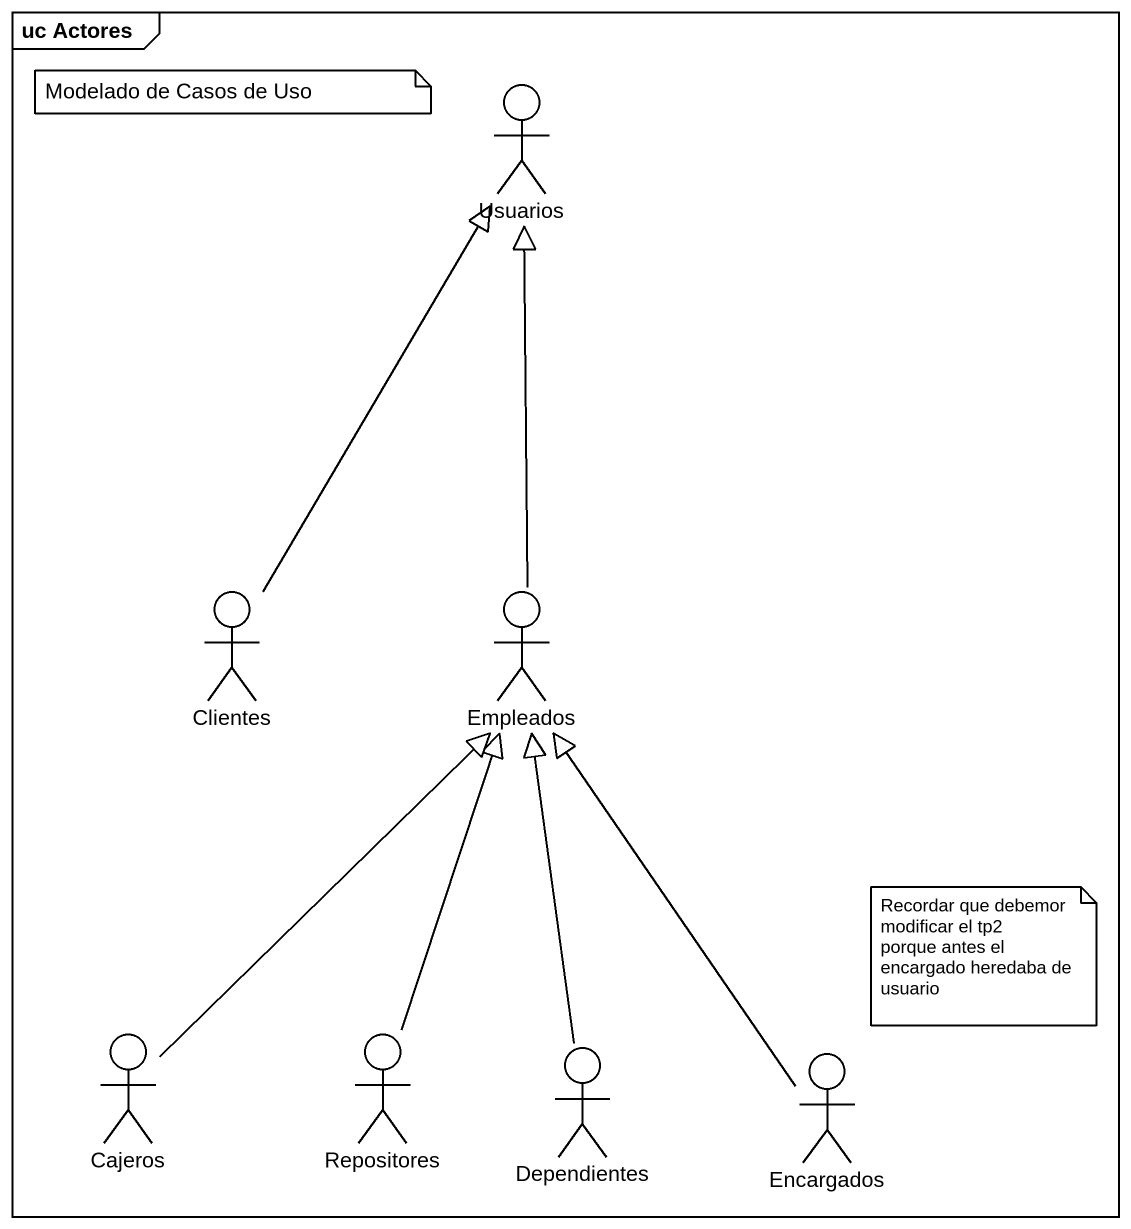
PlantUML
@startuml
mainframe uc Actores
actor Usuarios
actor Clientes
actor Empleados
actor Cajeros
actor Repositores
actor Dependientes
actor Encargados
Clientes -up-|> Usuarios
Empleados -up-|> Usuarios
Cajeros -up-|> Empleados
Repositores -up-|> Empleados
Dependientes -up-|> Empleados
Encargados -up-|> Empleados
note as N1
  Modelado de Casos de Uso
end note
note as N2
  Recordar que debemor modificar el tp2
  porque antes el encargado heredaba de usuario
end note
@enduml
